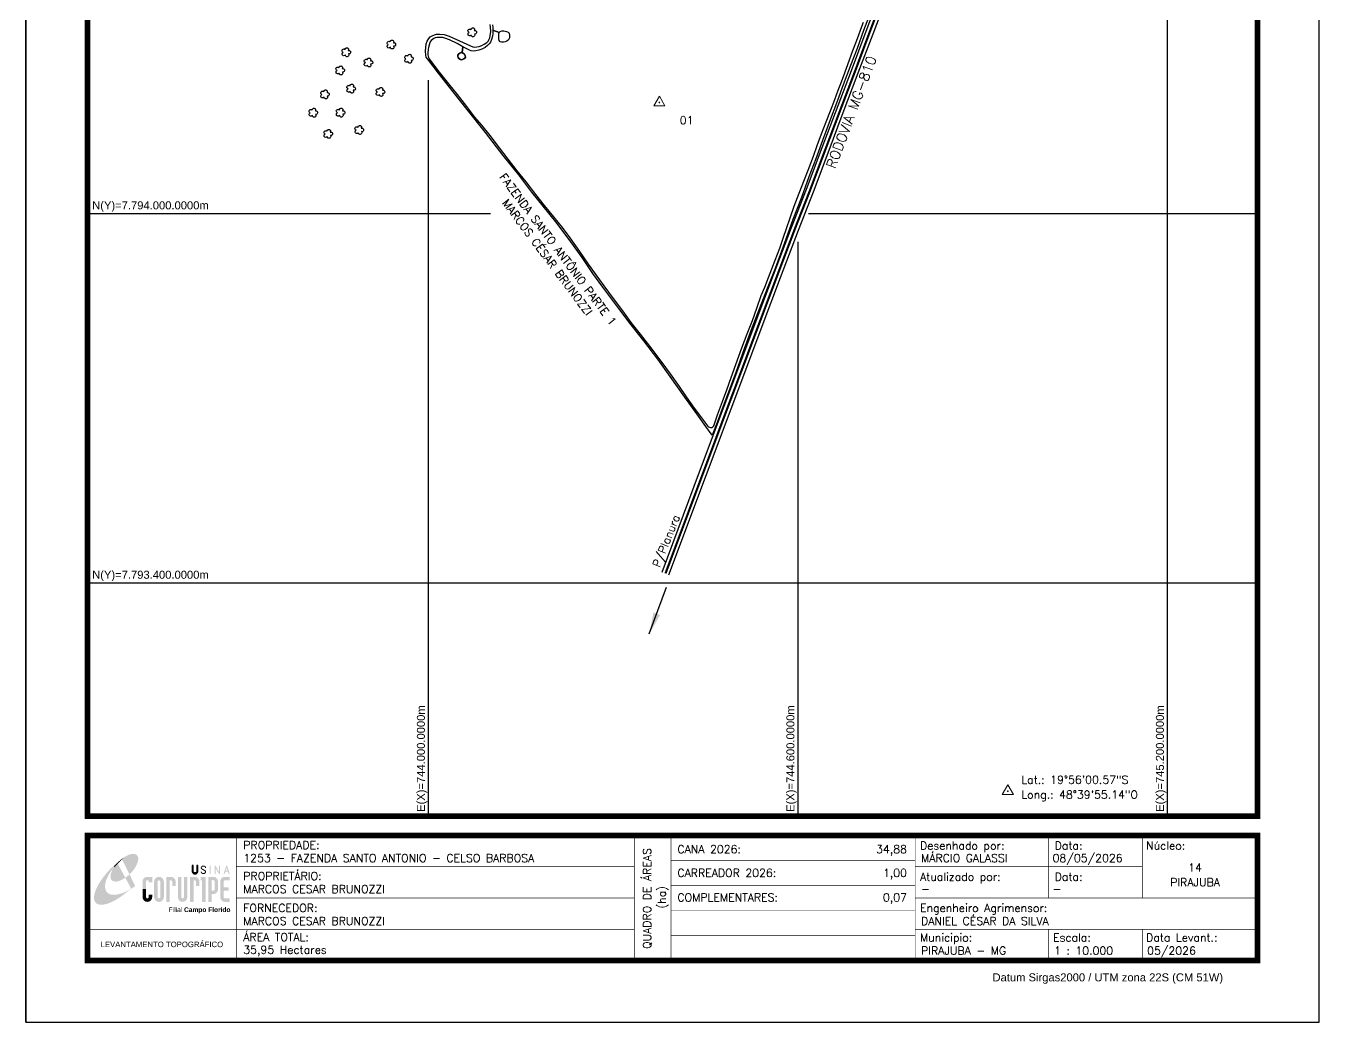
# Model space of a CAD drawing. Header units: inches. Extents: x 743346 to 745446, y 7792686 to 7795656.
# Drawn here: x 743346 to 745446, y 7792686 to 7794305 of the extents above; entities that cross this region are included whole.
import ezdxf
from ezdxf.enums import TextEntityAlignment as Align

# ---------------------------------------------------------------- set-up
doc = ezdxf.new("R2010")
doc.units = ezdxf.units.IN
doc.header["$MEASUREMENT"] = 0
for name, pattern in [('CENTER2', [1.125, 0.75, -0.125, 0.125, -0.125]), ('CONTINUO', [0]), ('LIN0', [0])]:
    doc.linetypes.add(name, pattern=pattern)
for name, color, linetype in [('0114001253', 1, 'Continuous'), ('0114001253001', 5, 'Continuous'), ('ARVORE', 3, 'Continuous'), ('ESTRADA', 1, 'Continuous'), ('MALHA', 8, 'Continuous'), ('MARGEM', 5, 'Continuous'), ('MATO', 3, 'Continuous'), ('TEXTO', 7, 'Continuous'), ('TEXTO CONFRONTANTES', 7, 'Continuous'), ('TEXTO_NUN_TAL', 7, 'Continuous')]:
    doc.layers.add(name, color=color, linetype=linetype)
doc.layers.add('TEXTO_DIVERSOS', color=7, linetype='Continuous', lineweight=5)
doc.styles.add('ARIAL', font='arial.ttf')
doc.styles.add('marcelo', font='arial.ttf')
doc.styles.add('Simplex', font='simplex.shx')
doc.styles.get("Standard").update_dxf_attribs({"font": 'arial.ttf'})
doc.dimstyles.new('ISO-25', dxfattribs={"dimtxt": 2.5, "dimasz": 2.5, "dimexe": 1.25, "dimexo": 0.625, "dimtad": 1, "dimtxsty": 'Standard', "dimcen": 2.5, "dimadec": 0, "dimazin": 0, "dimtfac": 1, "dimtmove": 0, "dimatfit": 3, "dimfxl": 1, "dimarcsym": 0})

# ---------------------------------------------------------------- blocks, each defined once
blk = doc.blocks.new('A$C78F83FB3')
at = {"layer": 'MARGEM'}
h = blk.add_hatch(color=20, dxfattribs=at)
edge = h.paths.add_edge_path()
edge.add_ellipse((19.49, 23.77), major_axis=(-6.68, -6.67), ratio=0.469426, start_angle=292.73277, end_angle=601.25787)
edge.add_ellipse((22.83, 22.05), major_axis=(12.64, 11.29), ratio=0.457614, start_angle=79.90686, end_angle=107.91393)
edge = h.paths.add_edge_path()
edge.add_ellipse((18.28, 18.7), major_axis=(13.95, 13.59), ratio=0.386848, start_angle=63.96117, end_angle=264.59932)
edge.add_ellipse((22.83, 22.05), major_axis=(12.64, 11.29), ratio=0.457614, start_angle=107.91393, end_angle=245.11815, ccw=False)
edge.add_ellipse((19.49, 23.77), major_axis=(-6.68, -6.67), ratio=0.469426, start_angle=241.25787, end_angle=292.73277, ccw=False)
for color, points in [(20, [(15.46, 26.12), (14.17, 24.81), (14.06, 24.24), (14.39, 23.97), (14.67, 24.54), (19.47, 29.32), (18.48, 28.66), (17.31, 27.78)]), (7, [(58.42, 24.9), (57.9, 24.9), (57.9, 21.73, -0.414214), (57.15, 20.98), (56.84, 20.98, -0.414214), (56.09, 21.73), (56.09, 24.9), (55.57, 24.9), (55.57, 21.73, 0.414214), (56.84, 20.46), (57.15, 20.46, 0.414214), (58.42, 21.73)]), (7, [(61.7, 24.9), (61.23, 24.9, 0.396318), (60.04, 23.78), (60.04, 23.72, 0.151912), (60.39, 22.97), (60.46, 22.92), (62.18, 22), (62.85, 21.83, 0.12407), (62.51, 22.42), (60.75, 23.36, -0.13192), (60.56, 23.77, -0.385578), (61.23, 24.37), (61.7, 24.37, -0.414214), (62.37, 23.7), (62.89, 23.7, 0.414214)]), (7, [(62.37, 23.7), (62.89, 23.7, 0.414214), (61.7, 24.9), (61.23, 24.9, 0.396318), (60.04, 23.78), (60.04, 23.72, 0.151912), (60.39, 22.97), (60.46, 22.92), (62.18, 22), (62.18, 22, -0.131921), (62.37, 21.59, -0.385578), (61.7, 20.98), (61.23, 20.98, -0.414214), (60.56, 21.65), (60.04, 21.65, 0.414214), (61.23, 20.46), (61.7, 20.46, 0.402546), (62.89, 21.61, 0.165292), (62.51, 22.42), (60.75, 23.36, -0.13192), (60.56, 23.77, -0.385578), (61.23, 24.37), (61.7, 24.37, -0.414214)]), (7, [(30.97, 12.46), (29.13, 12.46), (29.13, 8.21, 1), (34.29, 8.21), (34.29, 9.41), (32.45, 9.41), (32.45, 8.21, -1), (30.97, 8.21)])]:
    blk.add_hatch(color=color, dxfattribs=at).paths.add_polyline_path(points)
h = blk.add_hatch(color=7, dxfattribs=at)
h.paths.add_polyline_path([(65.24, 24.9), (64.72, 24.9), (64.72, 20.46), (65.24, 20.46)])
h.paths.add_polyline_path([(67.38, 20.46), (67.9, 20.46), (67.9, 23.74), (69.74, 20.46), (70.23, 20.46), (70.23, 24.9), (69.71, 24.9), (69.71, 21.58), (67.85, 24.9), (67.38, 24.9)])
h.paths.add_polyline_path([(72.17, 20.46), (72.72, 20.46), (73.14, 21.73), (74.49, 21.73), (74.9, 20.46), (75.45, 20.46), (74, 24.9), (73.62, 24.9)])
h.paths.add_polyline_path([(73.81, 23.8), (74.32, 22.25), (73.31, 22.25)], flags=16)
h = blk.add_hatch(color=7, dxfattribs=at)
h.paths.add_polyline_path([(31.71, 18.93, 0.414214), (29.13, 16.35), (29.13, 12.46), (30.97, 12.46), (30.97, 16.35, -0.414214), (31.71, 17.09), (32.45, 17.09), (32.45, 16.02), (34.29, 16.02), (34.29, 18.93)])
h.paths.add_polyline_path([(44.15, 17.09, -0.414214), (44.89, 16.35), (44.89, 14.1), (46.72, 14.1), (46.72, 16.17, 0.433937), (44.15, 18.93), (41.77, 18.93), (41.77, 12.46), (43.61, 12.46), (43.61, 17.09)])
h.paths.add_polyline_path([(43.61, 12.46), (41.77, 12.46), (41.77, 5.62), (43.61, 5.62)])
h.paths.add_polyline_path([(47.92, 12.46), (49.75, 12.46), (49.75, 18.93), (47.92, 18.93)])
h.paths.add_polyline_path([(52.91, 18.93), (51.08, 18.93), (51.08, 12.46), (52.91, 12.46)])
h.paths.add_polyline_path([(51.08, 8.12, -1), (49.75, 8.12), (49.75, 12.46), (47.92, 12.46), (47.92, 8.12, 1), (52.91, 8.12), (52.91, 12.46), (51.08, 12.46)])
h.paths.add_polyline_path([(54.41, 12.46), (56.25, 12.46), (56.25, 17.09), (56.79, 17.09, -0.414214), (57.53, 16.35), (57.53, 14.1), (59.36, 14.1), (59.36, 16.17, 0.433937), (56.79, 18.93), (54.41, 18.93)])
h.paths.add_polyline_path([(56.25, 12.46), (54.41, 12.46), (54.41, 5.62), (56.25, 5.62)])
h.paths.add_polyline_path([(60.73, 12.46), (62.58, 12.46), (62.58, 18.93), (60.02, 18.93), (60.02, 17.08), (60.73, 17.08)])
h.paths.add_polyline_path([(62.58, 12.46), (60.73, 12.46), (60.73, 5.62), (62.58, 5.62)])
h.paths.add_polyline_path([(64.06, 12.46), (65.82, 12.46), (65.82, 17.17), (66.66, 17.17, -0.450417), (67.48, 16.25), (67.48, 12.46), (69.24, 12.46, 0.002307), (69.24, 12.48, 0.005282), (69.23, 12.54, -0.000938), (69.23, 12.53), (69.23, 16.17, 0.433937), (66.66, 18.93), (64.06, 18.93)])
h.paths.add_polyline_path([(64.06, 5.62), (65.82, 5.62), (65.82, 9.77), (66.66, 9.77, 0.426056), (69.24, 12.46), (67.48, 12.46), (67.48, 12.45, -0.450417), (66.66, 11.53), (65.82, 11.53), (65.82, 12.46), (64.06, 12.46)])
h.paths.add_polyline_path([(70.37, 12.46), (74.87, 12.46), (74.87, 13.44), (72.21, 13.44), (72.21, 16.35, -0.414214), (72.95, 17.09), (75.38, 17.09), (75.38, 18.93), (72.95, 18.93, 0.414214), (70.37, 16.35)])
h.paths.add_polyline_path([(72.21, 11.62), (74.87, 11.62), (74.87, 12.46), (70.37, 12.46), (70.37, 8.21, 0.414214), (72.95, 5.62), (75.38, 5.62), (75.38, 7.47), (72.95, 7.47, -0.414214), (72.21, 8.21)])
h = blk.add_hatch(color=7, dxfattribs=at)
h.paths.add_polyline_path([(35.29, 16.35), (35.29, 8.21, 1), (40.46, 8.21, 0.016978), (40.45, 8.38), (40.45, 16.17, 0.433937), (37.88, 18.93), (37.87, 18.93, 0.41391)])
h.paths.add_polyline_path([(38.62, 16.35), (38.62, 8.21, -1), (37.13, 8.21), (37.13, 16.35, -1)], flags=16)
at = {"layer": 'MARGEM', "color": 7}
blk.add_lwpolyline([(58.42, 24.9), (57.9, 24.9), (57.9, 21.73, -0.414214), (57.15, 20.98), (56.84, 20.98, -0.414214), (56.09, 21.73), (56.09, 24.9), (55.57, 24.9), (55.57, 21.73, 0.414214), (56.84, 20.46), (57.15, 20.46, 0.414214), (58.42, 21.73), (58.42, 24.9)], format="xyb", close=True, dxfattribs=at)
at = {"layer": 'MARGEM', "color": 252, "insert": (43.05, 2.72), "char_height": 2.5, "width": 33.0271, "attachment_point": 1, "style": 'ARIAL'}
blk.add_mtext('Filial {\\fArial|b1|i0|c0|p34;Campo Florido}', dxfattribs=at)

msp = doc.modelspace()

# ---------------------------------------------------------------- linework, layer by layer
at = {"layer": '0114001253'}
msp.add_lwpolyline([(744714.1, 7794318.3), (744706.3, 7794297.1), (744695.8, 7794268), (744685.1, 7794240.1), (744673.1, 7794208.7), (744663.9, 7794183.7), (744650.5, 7794147.9), (744639.7, 7794118.7), (744628.7, 7794088.6), (744617.5, 7794059.3), (744605.4, 7794025.7), (744591.7, 7793990.1), (744577.5, 7793950.6), (744562.6, 7793910.8), (744549.6, 7793878.2), (744537, 7793844.5), (744523.9, 7793811), (744512.4, 7793780), (744499, 7793741.6), (744488.4, 7793714.2), (744478.4, 7793686.9), (744468.5, 7793660.3), (744460.2, 7793639.8), (744450.4, 7793653.9), (744435.5, 7793674.4), (744415.9, 7793701.7), (744392, 7793735.3), (744372, 7793763.5), (744349.5, 7793793), (744329.2, 7793819.1), (744308.9, 7793845.9), (744283.1, 7793880.5), (744266.9, 7793902.7), (744249.4, 7793928.4), (744231, 7793953.9), (744208.8, 7793983.5), (744185.8, 7794011.8), (744167.4, 7794034.7), (744146.7, 7794062.5), (744121.1, 7794094.2), (744092.6, 7794131.5), (744062.5, 7794168.9), (744040, 7794197.7), (744016.3, 7794227.9), (744000.4, 7794248.5), (743996.2, 7794253.9), (743995.3, 7794257.1), (743995.1, 7794263.5), (743995.6, 7794269.7), (743996.3, 7794275.8), (743997.7, 7794279.7), (744000.4, 7794284.2), (744002.8, 7794286.9), (744005.6, 7794288.7), (744009.5, 7794290.3), (744012.9, 7794291.2), (744018.3, 7794291.3), (744025.1, 7794290.6), (744033.5, 7794287.8), (744056.2, 7794277.7), (744067.8, 7794272.5), (744071.7, 7794270.9), (744075.1, 7794270.4), (744078.5, 7794270.5), (744082.2, 7794271), (744086.2, 7794272.9), (744090.5, 7794275.2), (744094.6, 7794277.8), (744097.1, 7794280.3), (744097.9, 7794282), (744099.3, 7794285.2), (744100, 7794288.5), (744100.8, 7794295.5), (744100.5, 7794302.6), (744099.9, 7794306.9)], dxfattribs=at)
at = {"layer": '0114001253001'}
msp.add_lwpolyline([(744103.8, 7794306.6), (744104.3, 7794302.1), (744104.4, 7794297.9), (744114.8, 7794293.7), (744116.3, 7794295.5), (744118.9, 7794296.5), (744122.4, 7794296.6), (744126.4, 7794295.7), (744129.1, 7794294.3), (744130.7, 7794292.7), (744131.6, 7794289.2), (744131.4, 7794285.1), (744129.7, 7794281.9), (744127.3, 7794280), (744124.4, 7794278.9), (744121.9, 7794278.5), (744120.1, 7794278.3), (744118.4, 7794278.2), (744116, 7794278.9), (744114.5, 7794280.9), (744114.1, 7794283.4), (744113.8, 7794287.6), (744114, 7794291.5), (744114.8, 7794293.7), (744104.4, 7794297.9), (744104.5, 7794296.4), (744104.5, 7794292.5), (744103.7, 7794287.9), (744102.3, 7794282.4), (744100.5, 7794278.2), (744098.4, 7794275.3), (744095.8, 7794272.8), (744091.6, 7794269.7), (744086.6, 7794267), (744081.6, 7794265), (744076.9, 7794264.1), (744072.4, 7794263.8), (744069.4, 7794264.1), (744066.2, 7794265.1), (744058.9, 7794268.9), (744055.4, 7794270.8), (744054.7, 7794261.2), (744056.8, 7794260), (744058.1, 7794258.7), (744059.4, 7794256.2), (744059.7, 7794254), (744058.7, 7794252.3), (744057.4, 7794251.1), (744054.2, 7794249.6), (744053.9, 7794249.7), (744051.8, 7794249.9), (744048.9, 7794251.9), (744047.9, 7794253.2), (744047.7, 7794255.3), (744047.7, 7794257.1), (744048.8, 7794259), (744050.5, 7794260.6), (744052.7, 7794261.4), (744054.7, 7794261.2), (744055.4, 7794270.8), (744046.5, 7794275.9), (744034, 7794281.9), (744026.3, 7794285), (744023, 7794285.9), (744019.2, 7794286.1), (744016.4, 7794286.1), (744013.2, 7794285.8), (744010.7, 7794285.1), (744008.5, 7794284.2), (744006.1, 7794282.7), (744004.2, 7794280.8), (744002.7, 7794278.8), (744001.5, 7794275.6), (743999.8, 7794269.4), (743999.2, 7794266.3), (743998.7, 7794261.7), (743998.8, 7794257.6), (743999.1, 7794255.3), (744000, 7794253.2), (744001.2, 7794251.2), (744005.2, 7794245.4), (744017.3, 7794229.6), (744032.1, 7794210.7), (744046.4, 7794193.1), (744061.4, 7794173.9), (744074.8, 7794156.4), (744085.7, 7794143.3), (744099.2, 7794126.8), (744114.7, 7794106.6), (744128.6, 7794088.4), (744143.4, 7794069.4), (744158, 7794051.4), (744173.5, 7794030.8), (744187.7, 7794012.7), (744202.9, 7793994.4), (744217.1, 7793977.1), (744229.2, 7793960.6), (744245.2, 7793938.5), (744259.2, 7793917.8), (744270.4, 7793902.1), (744284.5, 7793882.5), (744299.6, 7793861.9), (744314.6, 7793841.8), (744328.2, 7793822.9), (744343.3, 7793803.7), (744362.7, 7793779.5), (744378.5, 7793757.9), (744392.5, 7793739.3), (744406.8, 7793719.2), (744418.5, 7793702), (744431.3, 7793683.6), (744443.4, 7793667.9), (744452.8, 7793655.2), (744454.7, 7793653.3), (744456, 7793652.8), (744457.7, 7793652.5), (744459.8, 7793652.5), (744461.4, 7793653.2), (744463, 7793655.3), (744469.3, 7793672.9), (744477.1, 7793694.8), (744484.2, 7793713.5), (744491.5, 7793733.5), (744498.9, 7793754.6), (744508.9, 7793781.7), (744517.5, 7793804.7), (744525.9, 7793826), (744532.8, 7793846.3), (744539.9, 7793866.7), (744545.8, 7793880.2), (744552.1, 7793896.1), (744557.3, 7793909.9), (744562.6, 7793924.1), (744570.1, 7793943.9), (744575.7, 7793960), (744581.2, 7793975.8), (744587, 7793992.8), (744593.5, 7794011.7), (744599, 7794026), (744605.7, 7794042.5), (744610.6, 7794055.3), (744616.2, 7794070.4), (744624.9, 7794093.3), (744631.2, 7794110.2), (744638.2, 7794129.1), (744645.7, 7794148.8), (744652.8, 7794166.7), (744659.7, 7794185.1), (744665.2, 7794200.4), (744669.3, 7794211.1), (744673.6, 7794222.6), (744678.5, 7794236), (744683.4, 7794249.3), (744689, 7794264.5), (744693.6, 7794277.1), (744698.1, 7794288.8), (744701.8, 7794299.2), (744706.1, 7794310.5)], dxfattribs=at)
at = {"layer": 'ARVORE'}
for points in [[(744116, 7794278.9), (744114.5, 7794280.9), (744114.1, 7794283.4), (744113.8, 7794287.6), (744114, 7794291.5), (744114.8, 7794293.7), (744116.3, 7794295.5), (744118.9, 7794296.5), (744122.4, 7794296.6), (744126.4, 7794295.7), (744129.1, 7794294.3), (744130.7, 7794292.7), (744131.6, 7794289.2), (744131.4, 7794285.1), (744129.7, 7794281.9), (744127.3, 7794280), (744124.4, 7794278.9), (744121.9, 7794278.5), (744120.1, 7794278.3), (744118.4, 7794278.2)], [(744050.5, 7794260.6), (744048.8, 7794259), (744047.7, 7794257.1), (744047.7, 7794255.3), (744047.9, 7794253.2), (744048.9, 7794251.9), (744051.8, 7794249.9), (744054.2, 7794249.6), (744057.4, 7794251.1), (744058.7, 7794252.3), (744059.7, 7794254), (744059.4, 7794256.2), (744058.1, 7794258.7), (744056.8, 7794260), (744054.7, 7794261.2), (744052.7, 7794261.4)]]:
    msp.add_lwpolyline(points, close=True, dxfattribs=at)
at = {"layer": 'ESTRADA'}
for points in [[(744379.1, 7793417.4), (744440.1, 7793580.4), (744480, 7793687), (744505.4, 7793754.5), (744530.4, 7793821.3), (744560.2, 7793900.4), (744589.3, 7793977.4), (744613.6, 7794039.4), (744639, 7794107), (744660.6, 7794164.1), (744686.6, 7794232.5), (744710.4, 7794296), (744734.2, 7794359.3), (744762.2, 7794433.6), (744783.7, 7794491.2)], [(744390.3, 7793413.2), (744451.3, 7793576.2), (744491.2, 7793682.8), (744516.6, 7793750.3), (744541.6, 7793817), (744571.4, 7793896.2), (744600.5, 7793973.1), (744624.8, 7794035.1), (744650.2, 7794102.7), (744671.8, 7794159.8), (744697.8, 7794228.2), (744721.7, 7794291.7), (744745.5, 7794355.1), (744773.4, 7794429.4), (744794.9, 7794487)]]:
    msp.add_lwpolyline(points, dxfattribs=at)
at = {"layer": 'ESTRADA', "linetype": 'CENTER2', "ltscale": 30, "const_width": 3.5}
msp.add_lwpolyline([(744384.7, 7793415.3), (744445.7, 7793578.3), (744485.6, 7793684.9), (744511, 7793752.4), (744536, 7793819.1), (744565.8, 7793898.3), (744594.9, 7793975.3), (744619.2, 7794037.2), (744644.6, 7794104.8), (744666.2, 7794161.9), (744692.2, 7794230.3), (744716, 7794293.9), (744739.9, 7794357.2), (744767.8, 7794431.5), (744789.3, 7794489.1)], dxfattribs=at)
at = {"layer": 'MALHA', "color": 8}
for p, q in [((745200, 7793020.9), (745200, 7795218.7)), ((744000, 7793020.9), (744000, 7794216.3)), ((743446.1, 7794000), (744100.5, 7794000)), ((744617, 7794000), (745346.1, 7794000)), ((744600, 7793020.9), (744600, 7793954.1)), ((743446.1, 7793400), (745346.1, 7793400))]:
    msp.add_line(p, q, dxfattribs=at)
at = {"layer": 'MARGEM', "color": 174, "linetype": 'LIN0'}
msp.add_line((743346.1, 7792686.5), (743346.1, 7795656.5), dxfattribs=at)
at = {"layer": 'MARGEM', "color": 174, "linetype": 'LIN0', "flags": 128}
msp.add_lwpolyline([(745446.1, 7792686.5), (745446.1, 7795656.5), (743346.1, 7795656.5), (743346.1, 7792686.5)], close=True, dxfattribs=at)
at = {"layer": 'MARGEM', "color": 174, "linetype": 'LIN0', "const_width": 9.09, "flags": 128}
for points in [[(745346.1, 7793020.9), (745346.1, 7795556.5), (743446.1, 7795556.5), (743446.1, 7793020.9)], [(743446.1, 7792989.8), (745346.1, 7792989.8), (745346.1, 7792786.5), (743446.1, 7792786.5)]]:
    msp.add_lwpolyline(points, close=True, dxfattribs=at)
at = {"layer": 'MARGEM', "color": 174, "linetype": 'LIN0', "flags": 128}
for points, const_width in [([(743687.6, 7792989.8), (743687.6, 7792786.5)], 1.01), ([(743687.6, 7792989.8), (743687.6, 7792788.3)], 1), ([(744334.2, 7792989.8), (744334.2, 7792789)], 1.01), ([(744393.4, 7792989.8), (744393.4, 7792789)], 1.01), ([(744790.1, 7792989.8), (744790.1, 7792789)], 1.01), ([(745007, 7792888.1), (745007, 7792989.8)], 1.01), ([(745158.8, 7792888.1), (745158.8, 7792989.8)], 1.01), ([(743687.6, 7792939), (744334.2, 7792939)], 1.01), ([(744393.4, 7792949.1), (744790.1, 7792949.1)], 1.01), ([(744790.1, 7792939), (745158.8, 7792939)], 1.01), ([(744393.4, 7792908.5), (744790.1, 7792908.5)], 1.01), ([(743687.6, 7792888.1), (744334.2, 7792888.1)], 1.01), ([(744790.1, 7792888.1), (745346.2, 7792888.1)], 1.01), ([(744393.4, 7792867.8), (744790.1, 7792867.8)], 1.01), ([(743446.1, 7792837.3), (744334.2, 7792837.3)], 1.01), ([(744393.4, 7792827.1), (744790.1, 7792827.1)], 1.01), ([(744790.1, 7792837.3), (745346.1, 7792837.3)], 1.01), ([(745007, 7792837.3), (745007, 7792786.9)], 1.01), ([(745158.8, 7792837.3), (745158.8, 7792786.9)], 1.01)]:
    msp.add_lwpolyline(points, dxfattribs=dict(at, const_width=const_width))
at = {"layer": 'MATO', "linetype": 'CONTINUO'}
for points in [[(744069.2, 7794289.8, 0), (744068, 7794288.7, 0), (744066.4, 7794288.5, 0), (744065.3, 7794289, 0), (744064.5, 7794289.8, 0), (744064.2, 7794290.7, 0), (744064.1, 7794292, 0), (744064.5, 7794292.8, 0), (744064.9, 7794293.4, 0), (744065.9, 7794294.1, 0), (744065.3, 7794294.3, 0), (744064.7, 7794294.7, 0), (744064, 7794295.8, 0), (744063.9, 7794297, 0), (744064.4, 7794298.4, 0), (744064.9, 7794298.8, 0), (744065.8, 7794299.4, 0), (744066.8, 7794299.5, 0), (744067.6, 7794299.4, 0), (744068.2, 7794299.1, 0), (744068.9, 7794298.5, 0), (744069.1, 7794299.7, 0), (744069.3, 7794300.1, 0), (744069.8, 7794300.8, 0), (744070.5, 7794301.1, 0), (744071.3, 7794301.4, 0), (744072.1, 7794301.5, 0), (744072.9, 7794301.4, 0), (744073.5, 7794301, 0), (744074, 7794300.5, 0), (744074.4, 7794299.7, 0), (744074.5, 7794298.8, 0), (744074.2, 7794297.2, 0), (744075.3, 7794297.2, 0), (744076.2, 7794297, 0), (744077.1, 7794296.3, 0), (744077.6, 7794295.7, 0), (744077.7, 7794293.5, 0), (744077.2, 7794292.5, 0), (744076.5, 7794291.8, 0), (744075.3, 7794291.5, 0), (744074.3, 7794291.6, 0), (744074.9, 7794289.5, 0), (744074.6, 7794288.6, 0), (744074, 7794287.8, 0), (744073.4, 7794287.3, 0), (744072.4, 7794287, 0), (744071.5, 7794287.1, 0), (744070.8, 7794287.3, 0), (744070, 7794288.1, 0), (744069.4, 7794288.8, 0), (744069.3, 7794289.9, 0)], [(743938, 7794269.9, 0), (743936.7, 7794268.9, 0), (743935.2, 7794268.7, 0), (743934, 7794269.1, 0), (743933.2, 7794269.9, 0), (743932.9, 7794270.8, 0), (743932.8, 7794272.1, 0), (743933.2, 7794273, 0), (743933.7, 7794273.6, 0), (743934.6, 7794274.2, 0), (743934, 7794274.4, 0), (743933.5, 7794274.9, 0), (743932.8, 7794275.9, 0), (743932.7, 7794277.2, 0), (743933.2, 7794278.5, 0), (743933.7, 7794279, 0), (743934.6, 7794279.6, 0), (743935.6, 7794279.7, 0), (743936.4, 7794279.6, 0), (743937, 7794279.3, 0), (743937.6, 7794278.7, 0), (743937.8, 7794279.8, 0), (743938, 7794280.3, 0), (743938.5, 7794280.9, 0), (743939.3, 7794281.2, 0), (743940, 7794281.5, 0), (743940.8, 7794281.6, 0), (743941.6, 7794281.5, 0), (743942.3, 7794281.2, 0), (743942.7, 7794280.7, 0), (743943.1, 7794279.8, 0), (743943.3, 7794278.9, 0), (743942.9, 7794277.3, 0), (743944.1, 7794277.3, 0), (743945, 7794277.1, 0), (743945.9, 7794276.4, 0), (743946.4, 7794275.9, 0), (743946.5, 7794273.6, 0), (743946, 7794272.6, 0), (743945.2, 7794272, 0), (743944.1, 7794271.7, 0), (743943.1, 7794271.8, 0), (743943.6, 7794269.7, 0), (743943.4, 7794268.8, 0), (743942.8, 7794267.9, 0), (743942.1, 7794267.4, 0), (743941.2, 7794267.2, 0), (743940.2, 7794267.2, 0), (743939.5, 7794267.4, 0), (743938.7, 7794268.2, 0), (743938.2, 7794268.9, 0), (743938, 7794270, 0)], [(743864.7, 7794257.4, 0), (743863.5, 7794256.4, 0), (743861.9, 7794256.2, 0), (743860.8, 7794256.6, 0), (743860, 7794257.4, 0), (743859.6, 7794258.3, 0), (743859.5, 7794259.6, 0), (743860, 7794260.5, 0), (743860.4, 7794261.1, 0), (743861.3, 7794261.7, 0), (743860.8, 7794261.9, 0), (743860.2, 7794262.4, 0), (743859.5, 7794263.4, 0), (743859.4, 7794264.7, 0), (743859.9, 7794266, 0), (743860.4, 7794266.5, 0), (743861.3, 7794267.1, 0), (743862.3, 7794267.2, 0), (743863.1, 7794267.1, 0), (743863.7, 7794266.8, 0), (743864.4, 7794266.2, 0), (743864.6, 7794267.3, 0), (743864.7, 7794267.8, 0), (743865.2, 7794268.4, 0), (743866, 7794268.7, 0), (743866.7, 7794269, 0), (743867.6, 7794269.1, 0), (743868.3, 7794269, 0), (743869, 7794268.7, 0), (743869.4, 7794268.2, 0), (743869.9, 7794267.3, 0), (743870, 7794266.4, 0), (743869.6, 7794264.8, 0), (743870.8, 7794264.8, 0), (743871.7, 7794264.6, 0), (743872.6, 7794263.9, 0), (743873.1, 7794263.4, 0), (743873.2, 7794261.1, 0), (743872.7, 7794260.1, 0), (743871.9, 7794259.5, 0), (743870.8, 7794259.2, 0), (743869.8, 7794259.3, 0), (743870.3, 7794257.2, 0), (743870.1, 7794256.3, 0), (743869.5, 7794255.5, 0), (743868.8, 7794254.9, 0), (743867.9, 7794254.7, 0), (743867, 7794254.7, 0), (743866.3, 7794254.9, 0), (743865.5, 7794255.7, 0), (743864.9, 7794256.4, 0), (743864.7, 7794257.5, 0)], [(743966.6, 7794246.8, 0), (743965.4, 7794245.7, 0), (743963.8, 7794245.6, 0), (743962.7, 7794246, 0), (743961.9, 7794246.8, 0), (743961.5, 7794247.7, 0), (743961.5, 7794249, 0), (743961.9, 7794249.9, 0), (743962.3, 7794250.5, 0), (743963.3, 7794251.1, 0), (743962.7, 7794251.3, 0), (743962.1, 7794251.8, 0), (743961.4, 7794252.8, 0), (743961.3, 7794254.1, 0), (743961.8, 7794255.4, 0), (743962.3, 7794255.9, 0), (743963.2, 7794256.4, 0), (743964.2, 7794256.6, 0), (743965, 7794256.5, 0), (743965.6, 7794256.2, 0), (743966.3, 7794255.6, 0), (743966.5, 7794256.7, 0), (743966.7, 7794257.2, 0), (743967.2, 7794257.8, 0), (743967.9, 7794258.1, 0), (743968.7, 7794258.4, 0), (743969.5, 7794258.5, 0), (743970.3, 7794258.4, 0), (743970.9, 7794258.1, 0), (743971.4, 7794257.5, 0), (743971.8, 7794256.7, 0), (743971.9, 7794255.8, 0), (743971.6, 7794254.2, 0), (743972.7, 7794254.2, 0), (743973.6, 7794254, 0), (743974.5, 7794253.3, 0), (743975, 7794252.7, 0), (743975.1, 7794250.5, 0), (743974.6, 7794249.5, 0), (743973.9, 7794248.9, 0), (743972.7, 7794248.6, 0), (743971.7, 7794248.6, 0), (743972.3, 7794246.6, 0), (743972, 7794245.7, 0), (743971.4, 7794244.8, 0), (743970.8, 7794244.3, 0), (743969.8, 7794244.1, 0), (743968.9, 7794244.1, 0), (743968.2, 7794244.3, 0), (743967.4, 7794245.1, 0), (743966.8, 7794245.8, 0), (743966.7, 7794246.9, 0)], [(743854.9, 7794227.9, 0), (743853.6, 7794226.8, 0), (743852, 7794226.7, 0), (743850.9, 7794227.1, 0), (743850.1, 7794227.9, 0), (743849.8, 7794228.8, 0), (743849.7, 7794230.1, 0), (743850.1, 7794231, 0), (743850.6, 7794231.6, 0), (743851.5, 7794232.2, 0), (743850.9, 7794232.4, 0), (743850.3, 7794232.9, 0), (743849.7, 7794233.9, 0), (743849.5, 7794235.2, 0), (743850, 7794236.5, 0), (743850.5, 7794237, 0), (743851.5, 7794237.5, 0), (743852.4, 7794237.7, 0), (743853.2, 7794237.6, 0), (743853.8, 7794237.3, 0), (743854.5, 7794236.7, 0), (743854.7, 7794237.8, 0), (743854.9, 7794238.3, 0), (743855.4, 7794238.9, 0), (743856.1, 7794239.2, 0), (743856.9, 7794239.5, 0), (743857.7, 7794239.6, 0), (743858.5, 7794239.5, 0), (743859.1, 7794239.1, 0), (743859.6, 7794238.6, 0), (743860, 7794237.8, 0), (743860.2, 7794236.9, 0), (743859.8, 7794235.3, 0), (743860.9, 7794235.3, 0), (743861.9, 7794235.1, 0), (743862.7, 7794234.4, 0), (743863.2, 7794233.8, 0), (743863.4, 7794231.6, 0), (743862.8, 7794230.6, 0), (743862.1, 7794230, 0), (743861, 7794229.6, 0), (743860, 7794229.7, 0), (743860.5, 7794227.7, 0), (743860.2, 7794226.8, 0), (743859.6, 7794225.9, 0), (743859, 7794225.4, 0), (743858, 7794225.2, 0), (743857.1, 7794225.2, 0), (743856.4, 7794225.4, 0), (743855.6, 7794226.2, 0), (743855.1, 7794226.9, 0), (743854.9, 7794228, 0)], [(743900.7, 7794240.7, 0), (743899.5, 7794239.6, 0), (743897.9, 7794239.5, 0), (743896.8, 7794239.9, 0), (743896, 7794240.7, 0), (743895.6, 7794241.6, 0), (743895.6, 7794242.9, 0), (743896, 7794243.8, 0), (743896.4, 7794244.4, 0), (743897.4, 7794245, 0), (743896.8, 7794245.2, 0), (743896.2, 7794245.7, 0), (743895.5, 7794246.7, 0), (743895.4, 7794248, 0), (743895.9, 7794249.3, 0), (743896.4, 7794249.8, 0), (743897.3, 7794250.3, 0), (743898.3, 7794250.5, 0), (743899.1, 7794250.4, 0), (743899.7, 7794250.1, 0), (743900.4, 7794249.5, 0), (743900.6, 7794250.6, 0), (743900.8, 7794251.1, 0), (743901.3, 7794251.7, 0), (743902, 7794252, 0), (743902.8, 7794252.3, 0), (743903.6, 7794252.4, 0), (743904.4, 7794252.3, 0), (743905, 7794252, 0), (743905.5, 7794251.4, 0), (743905.9, 7794250.6, 0), (743906, 7794249.7, 0), (743905.7, 7794248.1, 0), (743906.8, 7794248.1, 0), (743907.7, 7794247.9, 0), (743908.6, 7794247.2, 0), (743909.1, 7794246.6, 0), (743909.2, 7794244.4, 0), (743908.7, 7794243.4, 0), (743908, 7794242.8, 0), (743906.8, 7794242.5, 0), (743905.8, 7794242.5, 0), (743906.4, 7794240.5, 0), (743906.1, 7794239.6, 0), (743905.5, 7794238.7, 0), (743904.9, 7794238.2, 0), (743903.9, 7794238, 0), (743903, 7794238, 0), (743902.3, 7794238.2, 0), (743901.5, 7794239, 0), (743900.9, 7794239.7, 0), (743900.8, 7794240.8, 0)], [(743830.2, 7794188.9, 0), (743829, 7794187.9, 0), (743827.4, 7794187.7, 0), (743826.3, 7794188.1, 0), (743825.5, 7794188.9, 0), (743825.1, 7794189.8, 0), (743825, 7794191.2, 0), (743825.5, 7794192, 0), (743825.9, 7794192.6, 0), (743826.8, 7794193.2, 0), (743826.3, 7794193.4, 0), (743825.7, 7794193.9, 0), (743825, 7794195, 0), (743824.9, 7794196.2, 0), (743825.4, 7794197.5, 0), (743825.9, 7794198, 0), (743826.8, 7794198.6, 0), (743827.8, 7794198.7, 0), (743828.6, 7794198.6, 0), (743829.2, 7794198.3, 0), (743829.9, 7794197.7, 0), (743830.1, 7794198.9, 0), (743830.2, 7794199.3, 0), (743830.7, 7794200, 0), (743831.5, 7794200.2, 0), (743832.2, 7794200.6, 0), (743833.1, 7794200.6, 0), (743833.8, 7794200.5, 0), (743834.5, 7794200.2, 0), (743834.9, 7794199.7, 0), (743835.4, 7794198.9, 0), (743835.5, 7794198, 0), (743835.1, 7794196.3, 0), (743836.3, 7794196.4, 0), (743837.2, 7794196.1, 0), (743838.1, 7794195.4, 0), (743838.6, 7794194.9, 0), (743838.7, 7794192.7, 0), (743838.2, 7794191.7, 0), (743837.4, 7794191, 0), (743836.3, 7794190.7, 0), (743835.3, 7794190.8, 0), (743835.8, 7794188.7, 0), (743835.6, 7794187.8, 0), (743835, 7794187, 0), (743834.3, 7794186.4, 0), (743833.4, 7794186.2, 0), (743832.5, 7794186.3, 0), (743831.8, 7794186.5, 0), (743831, 7794187.3, 0), (743830.4, 7794188, 0), (743830.3, 7794189, 0)], [(743872.7, 7794198.3, 0), (743871.4, 7794197.3, 0), (743869.8, 7794197.1, 0), (743868.7, 7794197.5, 0), (743867.9, 7794198.3, 0), (743867.6, 7794199.2, 0), (743867.5, 7794200.5, 0), (743867.9, 7794201.4, 0), (743868.4, 7794202, 0), (743869.3, 7794202.6, 0), (743868.7, 7794202.8, 0), (743868.1, 7794203.3, 0), (743867.4, 7794204.3, 0), (743867.3, 7794205.6, 0), (743867.8, 7794206.9, 0), (743868.3, 7794207.4, 0), (743869.3, 7794207.9, 0), (743870.2, 7794208.1, 0), (743871, 7794208, 0), (743871.6, 7794207.7, 0), (743872.3, 7794207.1, 0), (743872.5, 7794208.2, 0), (743872.7, 7794208.7, 0), (743873.2, 7794209.3, 0), (743873.9, 7794209.6, 0), (743874.7, 7794209.9, 0), (743875.5, 7794210, 0), (743876.3, 7794209.9, 0), (743876.9, 7794209.6, 0), (743877.4, 7794209.1, 0), (743877.8, 7794208.2, 0), (743878, 7794207.3, 0), (743877.6, 7794205.7, 0), (743878.7, 7794205.7, 0), (743879.6, 7794205.5, 0), (743880.5, 7794204.8, 0), (743881, 7794204.3, 0), (743881.2, 7794202, 0), (743880.6, 7794201, 0), (743879.9, 7794200.4, 0), (743878.7, 7794200.1, 0), (743877.7, 7794200.2, 0), (743878.3, 7794198.1, 0), (743878, 7794197.2, 0), (743877.4, 7794196.3, 0), (743876.8, 7794195.8, 0), (743875.8, 7794195.6, 0), (743874.9, 7794195.6, 0), (743874.2, 7794195.8, 0), (743873.4, 7794196.6, 0), (743872.9, 7794197.3, 0), (743872.7, 7794198.4, 0)], [(743920.2, 7794192.9, 0), (743919, 7794191.9, 0), (743917.4, 7794191.7, 0), (743916.3, 7794192.2, 0), (743915.5, 7794192.9, 0), (743915.1, 7794193.8, 0), (743915, 7794195.2, 0), (743915.5, 7794196, 0), (743915.9, 7794196.6, 0), (743916.8, 7794197.3, 0), (743916.2, 7794197.4, 0), (743915.7, 7794197.9, 0), (743915, 7794199, 0), (743914.9, 7794200.2, 0), (743915.4, 7794201.5, 0), (743915.9, 7794202, 0), (743916.8, 7794202.6, 0), (743917.8, 7794202.7, 0), (743918.6, 7794202.6, 0), (743919.2, 7794202.3, 0), (743919.9, 7794201.7, 0), (743920.1, 7794202.9, 0), (743920.2, 7794203.3, 0), (743920.7, 7794204, 0), (743921.5, 7794204.2, 0), (743922.2, 7794204.6, 0), (743923.1, 7794204.6, 0), (743923.8, 7794204.5, 0), (743924.5, 7794204.2, 0), (743924.9, 7794203.7, 0), (743925.4, 7794202.9, 0), (743925.5, 7794202, 0), (743925.1, 7794200.4, 0), (743926.3, 7794200.4, 0), (743927.2, 7794200.2, 0), (743928.1, 7794199.5, 0), (743928.6, 7794198.9, 0), (743928.7, 7794196.7, 0), (743928.2, 7794195.7, 0), (743927.4, 7794195, 0), (743926.3, 7794194.7, 0), (743925.3, 7794194.8, 0), (743925.8, 7794192.7, 0), (743925.6, 7794191.8, 0), (743925, 7794191, 0), (743924.3, 7794190.5, 0), (743923.4, 7794190.2, 0), (743922.5, 7794190.3, 0), (743921.8, 7794190.5, 0), (743921, 7794191.3, 0), (743920.4, 7794192, 0), (743920.2, 7794193.1, 0)], [(743855.5, 7794159.4, 0), (743854.2, 7794158.3, 0), (743852.6, 7794158.1, 0), (743851.5, 7794158.6, 0), (743850.7, 7794159.3, 0), (743850.4, 7794160.2, 0), (743850.3, 7794161.6, 0), (743850.7, 7794162.4, 0), (743851.2, 7794163, 0), (743852.1, 7794163.7, 0), (743851.5, 7794163.8, 0), (743850.9, 7794164.3, 0), (743850.3, 7794165.4, 0), (743850.1, 7794166.6, 0), (743850.6, 7794168, 0), (743851.1, 7794168.4, 0), (743852.1, 7794169, 0), (743853, 7794169.1, 0), (743853.8, 7794169, 0), (743854.4, 7794168.7, 0), (743855.1, 7794168.1, 0), (743855.3, 7794169.3, 0), (743855.5, 7794169.7, 0), (743856, 7794170.4, 0), (743856.7, 7794170.7, 0), (743857.5, 7794171, 0), (743858.3, 7794171.1, 0), (743859.1, 7794170.9, 0), (743859.7, 7794170.6, 0), (743860.2, 7794170.1, 0), (743860.6, 7794169.3, 0), (743860.8, 7794168.4, 0), (743860.4, 7794166.8, 0), (743861.5, 7794166.8, 0), (743862.5, 7794166.6, 0), (743863.3, 7794165.9, 0), (743863.8, 7794165.3, 0), (743864, 7794163.1, 0), (743863.4, 7794162.1, 0), (743862.7, 7794161.4, 0), (743861.5, 7794161.1, 0), (743860.5, 7794161.2, 0), (743861.1, 7794159.1, 0), (743860.8, 7794158.2, 0), (743860.2, 7794157.4, 0), (743859.6, 7794156.9, 0), (743858.6, 7794156.6, 0), (743857.7, 7794156.7, 0), (743857, 7794156.9, 0), (743856.2, 7794157.7, 0), (743855.7, 7794158.4, 0), (743855.5, 7794159.5, 0)], [(743811.3, 7794159.1, 0), (743810.1, 7794158.1, 0), (743808.5, 7794157.9, 0), (743807.3, 7794158.4, 0), (743806.5, 7794159.1, 0), (743806.2, 7794160, 0), (743806.1, 7794161.4, 0), (743806.6, 7794162.2, 0), (743807, 7794162.8, 0), (743807.9, 7794163.5, 0), (743807.3, 7794163.6, 0), (743806.8, 7794164.1, 0), (743806.1, 7794165.2, 0), (743806, 7794166.4, 0), (743806.5, 7794167.8, 0), (743807, 7794168.2, 0), (743807.9, 7794168.8, 0), (743808.9, 7794168.9, 0), (743809.7, 7794168.8, 0), (743810.3, 7794168.5, 0), (743811, 7794167.9, 0), (743811.2, 7794169.1, 0), (743811.3, 7794169.5, 0), (743811.8, 7794170.2, 0), (743812.6, 7794170.5, 0), (743813.3, 7794170.8, 0), (743814.1, 7794170.9, 0), (743814.9, 7794170.7, 0), (743815.6, 7794170.4, 0), (743816, 7794169.9, 0), (743816.4, 7794169.1, 0), (743816.6, 7794168.2, 0), (743816.2, 7794166.6, 0), (743817.4, 7794166.6, 0), (743818.3, 7794166.4, 0), (743819.2, 7794165.7, 0), (743819.7, 7794165.1, 0), (743819.8, 7794162.9, 0), (743819.3, 7794161.9, 0), (743818.5, 7794161.2, 0), (743817.4, 7794160.9, 0), (743816.4, 7794161, 0), (743816.9, 7794158.9, 0), (743816.7, 7794158, 0), (743816.1, 7794157.2, 0), (743815.4, 7794156.7, 0), (743814.5, 7794156.4, 0), (743813.6, 7794156.5, 0), (743812.9, 7794156.7, 0), (743812.1, 7794157.5, 0), (743811.5, 7794158.2, 0), (743811.3, 7794159.3, 0)], [(743835.4, 7794124.8, 0), (743834.1, 7794123.7, 0), (743832.5, 7794123.5, 0), (743831.4, 7794124, 0), (743830.6, 7794124.8, 0), (743830.3, 7794125.7, 0), (743830.2, 7794127, 0), (743830.6, 7794127.8, 0), (743831.1, 7794128.5, 0), (743832, 7794129.1, 0), (743831.4, 7794129.3, 0), (743830.8, 7794129.7, 0), (743830.2, 7794130.8, 0), (743830, 7794132.1, 0), (743830.5, 7794133.4, 0), (743831, 7794133.9, 0), (743832, 7794134.4, 0), (743833, 7794134.5, 0), (743833.7, 7794134.4, 0), (743834.3, 7794134.2, 0), (743835, 7794133.5, 0), (743835.2, 7794134.7, 0), (743835.4, 7794135.2, 0), (743835.9, 7794135.8, 0), (743836.7, 7794136.1, 0), (743837.4, 7794136.4, 0), (743838.2, 7794136.5, 0), (743839, 7794136.4, 0), (743839.6, 7794136, 0), (743840.1, 7794135.5, 0), (743840.5, 7794134.7, 0), (743840.7, 7794133.8, 0), (743840.3, 7794132.2, 0), (743841.4, 7794132.2, 0), (743842.4, 7794132, 0), (743843.3, 7794131.3, 0), (743843.7, 7794130.7, 0), (743843.9, 7794128.5, 0), (743843.3, 7794127.5, 0), (743842.6, 7794126.8, 0), (743841.5, 7794126.5, 0), (743840.5, 7794126.6, 0), (743841, 7794124.5, 0), (743840.8, 7794123.7, 0), (743840.2, 7794122.8, 0), (743839.5, 7794122.3, 0), (743838.6, 7794122.1, 0), (743837.6, 7794122.1, 0), (743836.9, 7794122.3, 0), (743836.1, 7794123.1, 0), (743835.6, 7794123.8, 0), (743835.4, 7794124.9, 0)], [(743885.8, 7794131.1, 0), (743884.6, 7794130, 0), (743883, 7794129.8, 0), (743881.9, 7794130.3, 0), (743881.1, 7794131.1, 0), (743880.7, 7794132, 0), (743880.6, 7794133.3, 0), (743881.1, 7794134.1, 0), (743881.5, 7794134.8, 0), (743882.4, 7794135.4, 0), (743881.9, 7794135.6, 0), (743881.3, 7794136, 0), (743880.6, 7794137.1, 0), (743880.5, 7794138.4, 0), (743881, 7794139.7, 0), (743881.5, 7794140.2, 0), (743882.4, 7794140.7, 0), (743883.4, 7794140.9, 0), (743884.2, 7794140.7, 0), (743884.8, 7794140.5, 0), (743885.5, 7794139.9, 0), (743885.7, 7794141, 0), (743885.8, 7794141.5, 0), (743886.3, 7794142.1, 0), (743887.1, 7794142.4, 0), (743887.8, 7794142.7, 0), (743888.7, 7794142.8, 0), (743889.4, 7794142.7, 0), (743890.1, 7794142.3, 0), (743890.5, 7794141.8, 0), (743891, 7794141, 0), (743891.1, 7794140.1, 0), (743890.7, 7794138.5, 0), (743891.9, 7794138.5, 0), (743892.8, 7794138.3, 0), (743893.7, 7794137.6, 0), (743894.2, 7794137, 0), (743894.3, 7794134.8, 0), (743893.8, 7794133.8, 0), (743893, 7794133.1, 0), (743891.9, 7794132.8, 0), (743890.9, 7794132.9, 0), (743891.4, 7794130.8, 0), (743891.2, 7794130, 0), (743890.6, 7794129.1, 0), (743889.9, 7794128.6, 0), (743889, 7794128.4, 0), (743888.1, 7794128.4, 0), (743887.4, 7794128.6, 0), (743886.6, 7794129.4, 0), (743886, 7794130.1, 0), (743885.9, 7794131.2, 0)]]:
    msp.add_polyline3d(points, dxfattribs=at)
at = {"layer": 'TEXTO', "color": 7, "lineweight": 9, "flags": 128}
msp.add_lwpolyline([(744931.6, 7793056.5), (744949.7, 7793056.5), (744940.7, 7793072.1)], close=True, dxfattribs=at)
at = {"layer": 'TEXTO', "color": 7, "lineweight": 9, "const_width": 1.41, "flags": 128}
msp.add_lwpolyline([(744940, 7793061.7, -1), (744941.4, 7793061.7, -1)], format="xyb", close=True, dxfattribs=at)
at = {"layer": 'TEXTO_DIVERSOS', "color": 7, "lineweight": 9, "flags": 128}
msp.add_lwpolyline([(744365.7, 7794175), (744383.8, 7794175), (744374.7, 7794190.7)], close=True, dxfattribs=at)
at = {"layer": 'TEXTO_DIVERSOS', "color": 7, "lineweight": 9, "const_width": 1.41, "flags": 128}
msp.add_lwpolyline([(744374, 7794180.3, -1), (744375.4, 7794180.3, -1)], format="xyb", close=True, dxfattribs=at)

# ---------------------------------------------------------------- block references
at = {"layer": 'MARGEM', "linetype": 'ByBlock', "xscale": 3.058005429693808, "yscale": 3.058005429693808, "zscale": 3.058005429693808}
msp.add_blockref('A$C78F83FB3', (743446.4, 7792864.6), dxfattribs=at)

# ---------------------------------------------------------------- texts
at = {"layer": 'MALHA'}
for s, p in [('N(Y)=7.794.000.0000m', (743643, 7794013.2)), ('N(Y)=7.793.400.0000m', (743643, 7793413.2))]:
    msp.add_text(s, height=13, dxfattribs=at).set_placement(p, align=Align.MIDDLE_RIGHT)
for s, p in [('E(X)=744.000.0000m', (743987.5, 7793201.1)), ('E(X)=744.600.0000m', (744587.5, 7793201.1)), ('E(X)=745.200.0000m', (745187.5, 7793201.1))]:
    msp.add_text(s, height=13, rotation=90, dxfattribs=at).set_placement(p, align=Align.MIDDLE_RIGHT)
at = {"layer": 'MARGEM', "color": 7, "linetype": 'Continuous', "lineweight": 9}
for s, style, p in [('PROPRIEDADE:', 'Simplex', (743699.1, 7792980.7)), ('Desenhado por:', 'Simplex', (744798, 7792979.7)), ('Data:', 'Simplex', (745016.6, 7792979.7)), ('Núcleo:', 'Simplex', (745165.1, 7792979.7)), ('PROPRIETÁRIO:', 'Simplex', (743699.1, 7792930.3)), ('Atualizado por:', 'Simplex', (744798, 7792929.1)), ('Data:', 'Simplex', (745016.6, 7792929.1)), ('FORNECEDOR:', 'Simplex', (743699.1, 7792878.4)), ('Engenheiro Agrimensor:', 'Simplex', (744798, 7792878.4)), ('ÁREA TOTAL:', 'Simplex', (743699.1, 7792831.1)), ('Municipio:', 'Simplex', (744798, 7792830.3)), ('Escala:', 'Simplex', (745014, 7792830.3)), ('Data Levant.:', 'Simplex', (745165.1, 7792830.3)), ('Datum Sirgas2000 / UTM zona 22S (CM 51W)', 'marcelo', (744915.7, 7792765.7))]:
    msp.add_text(s, height=13, dxfattribs=dict(at, style=style)).set_placement(p, align=Align.TOP_LEFT)
at = {"layer": 'MARGEM', "color": 7, "linetype": 'Continuous', "style": 'Simplex'}
for s, p in [('1253 - FAZENDA SANTO ANTONIO - CELSO BARBOSA', (743699.1, 7792959.5)), ('CANA 2026:', (744404, 7792973.9)), ('MÁRCIO GALASSI', (744799.7, 7792959.5)), ('08/05/2026', (745013.3, 7792959.4)), ('CARREADOR 2026:', (744404, 7792935.4)), ('MARCOS CESAR BRUNOZZI', (743699.1, 7792909.1)), ('COMPLEMENTARES:', (744404, 7792895.5)), ('-', (744799.7, 7792909.1)), ('-', (745013.3, 7792909.1)), ('MARCOS CESAR BRUNOZZI', (743699.1, 7792857.2)), ('DANIEL CÉSAR DA SILVA', (744799.7, 7792857.2)), ('35,95 Hectares', (743699.1, 7792810.6)), ('PIRAJUBA - MG', (744799.7, 7792809.1)), ('1 : 10.000', (745015.7, 7792809.1)), ('05/2026', (745166.8, 7792809.1))]:
    msp.add_text(s, height=13, dxfattribs=at).set_placement(p, align=Align.TOP_LEFT)
for s, p in [('QUADRO DE ÁREAS', (744354.7, 7792887.2)), ('(ha)', (744378.5, 7792889.2))]:
    msp.add_text(s, height=13, rotation=90, dxfattribs=at).set_placement(p, align=Align.MIDDLE_CENTER)
for s, p in [('34,88', (744776.8, 7792973.9)), ('1,00', (744776.8, 7792935.4)), ('0,07', (744776.8, 7792895.5))]:
    msp.add_text(s, height=13, dxfattribs=at).set_placement(p, align=Align.TOP_RIGHT)
for s, p in [('14', (745244.6, 7792937.6)), ('PIRAJUBA', (745244.6, 7792913.6))]:
    msp.add_text(s, height=13, dxfattribs=at).set_placement(p, align=Align.MIDDLE_CENTER)
at = {"layer": 'MARGEM', "color": 7, "linetype": 'ByBlock'}
msp.add_text('LEVANTAMENTO TOPOGRÁFICO', height=9, dxfattribs=at).set_placement((743566.9, 7792812.8), align=Align.MIDDLE_CENTER)
at = {"layer": 'TEXTO', "linetype": 'ByBlock', "style": 'Simplex'}
for s, p in [('Lat.: 19°56\'00.57"S', (744962.5, 7793073.7, 656.8)), ('Long.: 48°39\'55.14"O', (744962.5, 7793049.5, 656.8))]:
    msp.add_text(s, height=13, dxfattribs=at).set_placement(p)
at = {"layer": 'TEXTO CONFRONTANTES', "linetype": 'Continuous', "insert": (744201.5, 7793935.3), "char_height": 13, "width": 1006.361, "attachment_point": 5, "rotation": 306.8295, "style": 'Simplex'}
msp.add_mtext('FAZENDA SANTO ANTÔNIO PARTE 1\\PMARCOS CÉSAR BRUNOZZI', dxfattribs=at)
at = {"layer": 'TEXTO_DIVERSOS', "linetype": 'Continuous', "style": 'Simplex'}
for s, height, rotation, p in [('RODOVIA MG-810', 16.25, 69.4427, (744660.1, 7794071.4, -639.6)), ('P/Planura', 13, 68.1922, (744375.2, 7793424.1))]:
    msp.add_text(s, height=height, rotation=rotation, dxfattribs=at).set_placement(p)
at = {"layer": 'TEXTO_NUN_TAL', "linetype": 'Continuous', "style": 'Simplex'}
msp.add_text('01', height=13, dxfattribs=at).set_placement((744419, 7794151.5), align=Align.MIDDLE_CENTER)

# ---------------------------------------------------------------- leaders
at = {"layer": 'TEXTO_DIVERSOS'}
msp.add_leader([(744358.4, 7793317.1), (744386.5, 7793392.9)], dimstyle='ISO-25', override={"dimasz": 35, "dimzin": 0}, dxfattribs=at)

doc.saveas('drawing.dxf')
